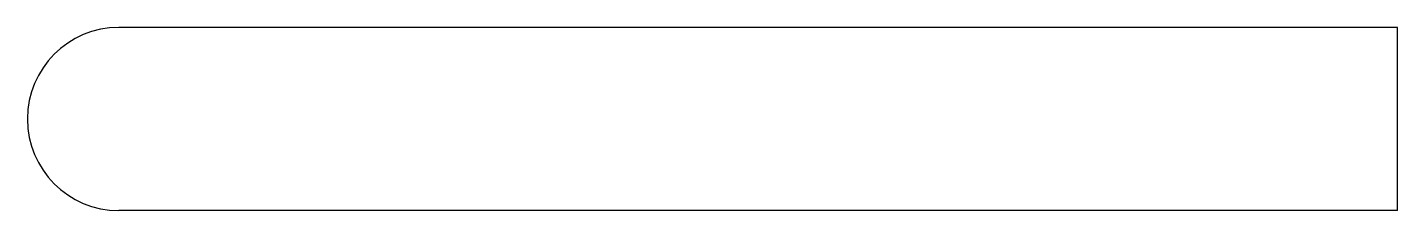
# Model space of a CAD drawing. Extents: x -75 to 75, y -10 to 10.
import ezdxf

# ---------------------------------------------------------------- set-up
doc = ezdxf.new("R2010")
doc.units = 0
doc.header["$MEASUREMENT"] = 0
doc.layers.add('VISIBLE', color=7, linetype='CONTINUOUS')

msp = doc.modelspace()

# ---------------------------------------------------------------- linework, layer by layer
at = {"layer": 'VISIBLE'}
for p, q in [((75, 10), (-65, 10)), ((75, -10), (75, 10)), ((75, -10), (-65, -10))]:
    msp.add_line(p, q, dxfattribs=at)
msp.add_arc((-65, 0), 10, 90, 270, dxfattribs=at)

doc.saveas('drawing.dxf')
